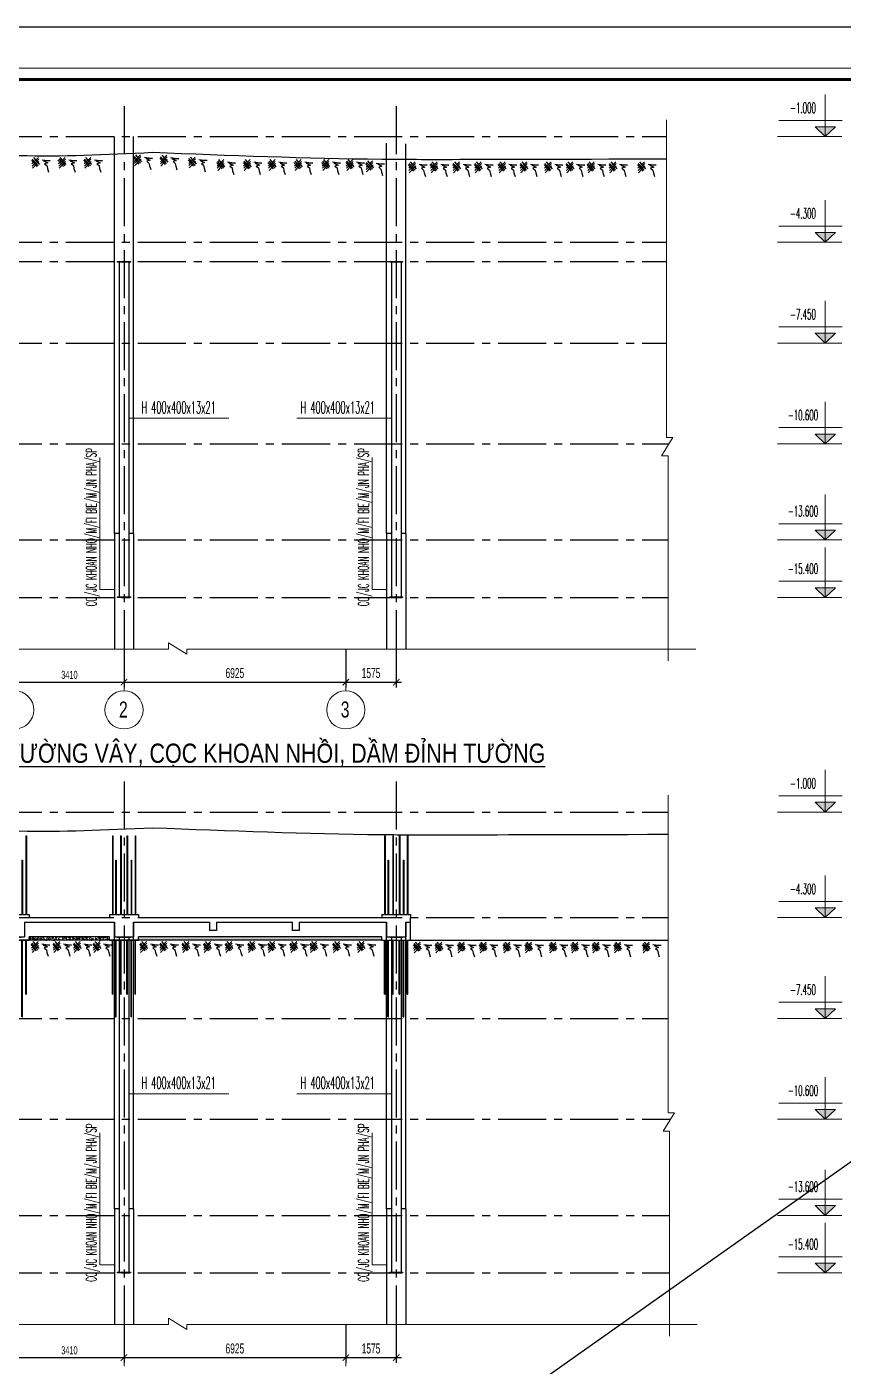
# Model space of a CAD drawing. Extents: x 71 to 1774126, y -14 to 415800.
# Drawn here: x 1698187 to 1723678, y 227098 to 268943 of the extents above; entities that cross this region are included whole.
import ezdxf
from ezdxf.enums import TextEntityAlignment as Align

# ---------------------------------------------------------------- set-up
doc = ezdxf.new("R2010")
doc.units = 0
doc.header["$LTSCALE"] = 1000
doc.header["$MEASUREMENT"] = 0
doc.header["$PDMODE"] = 3
doc.linetypes.add('CENTER2', pattern=[1.125, 0.75, -0.125, 0.125, -0.125])
doc.linetypes.add('HIDDEN', pattern=[0.375, 0.25, -0.125])
doc.layers.get('0').update_dxf_attribs({"linetype": 'CONTINUOUS'})
doc.layers.get('Defpoints').update_dxf_attribs({"linetype": 'CONTINUOUS'})
for name, color, linetype in [('BORDER', 3, 'CONTINUOUS'), ('CDC.01.AXIS', 160, 'CENTER2'), ('CDC.02.DIM', 1, 'CONTINUOUS'), ('CDC.03.BORDER', 3, 'CONTINUOUS'), ('CDC.04.HIDDEN', 8, 'HIDDEN'), ('CDC.05.STEEL', 4, 'CONTINUOUS'), ('CDC.06.TEXT', 2, 'CONTINUOUS'), ('CDC.10.HATCH', 9, 'CONTINUOUS'), ('CDC.16.BIGTEXT', 6, 'CONTINUOUS'), ('COT', 21, 'CONTINUOUS'), ('DAT', 115, 'CONTINUOUS')]:
    doc.layers.add(name, color=color, linetype=linetype)
for name, color, linetype, lineweight in [('CDC-KHUNGTEN', 7, 'CONTINUOUS', 20), ('KCS_CHI', 1, 'CONTINUOUS', 15), ('S19_ACE_Thanh_chong', 9, 'CONTINUOUS', 18)]:
    doc.layers.add(name, color=color, linetype=linetype, lineweight=lineweight)
doc.layers.add('KCS_Plotter', color=11, linetype='CONTINUOUS', plot=False)
doc.styles.add('ARIAL', font='arial.ttf', dxfattribs={"width": 0.6})
doc.styles.add('ROMANS', font='vnsimplexh.shx', dxfattribs={"width": 0.55, "bigfont": 'vns.shx'})
doc.dimstyles.new('100', dxfattribs={"dimscale": 100, "dimtxt": 2.5, "dimasz": 1, "dimexe": 1, "dimexo": 0, "dimgap": 1, "dimtad": 1, "dimdec": 0, "dimdsep": 46, "dimtxsty": 'ARIAL', "dimblk": 'ARCHTICK', "dimcen": 1, "dimdle": 1, "dimclrd": 1, "dimclre": 1, "dimclrt": 2, "dimadec": 0, "dimazin": 0, "dimtfac": 0.00072, "dimtdec": 0, "dimtix": 1, "dimtmove": 2, "dimatfit": 3, "dimldrblk": 'ARCHTICK', "dimfxl": 1, "dimtolj": 1, "dimarcsym": 0})
doc.dimstyles.new('D100', dxfattribs={"dimscale": 125, "dimtxt": 2.5, "dimasz": 1.6, "dimexe": 1.3, "dimexo": 0, "dimgap": 1, "dimtad": 1, "dimdec": 0, "dimdsep": 46, "dimtxsty": 'ARIAL', "dimblk": 'ARCHTICK', "dimcen": 1, "dimdle": 1.3, "dimclrd": 1, "dimclre": 1, "dimclrt": 2, "dimadec": 0, "dimazin": 0, "dimtfac": 0.00072, "dimtdec": 0, "dimtix": 1, "dimtmove": 2, "dimatfit": 3, "dimldrblk": 'ARCHTICK', "dimfxl": 1, "dimtolj": 1, "dimarcsym": 0})
pattern_1 = [(50, (-40193.71, -77685.5), (143.4520365, -12.550427), [15, -165]), (355, (-40193.7, -77685.5), (-27.750267, 150.438427), [12, -132]), (100.4514, (-40181.75, -77686.55), (115.701876, 137.887908), [12.748038, -140.228422]), (46.1842, (-40193.7, -77645.5), (213.44821, -33.103803), [22.5, -247.5]), (96.6356, (-40175.92, -77648.26), (186.93254, 194.823574), [19.122058, -210.3426]), (351.1842, (-40193.7, -77645.5), (186.93239, 194.82372), [18, -198]), (21, (-40173.71, -77655.5), (119.3814104, -80.523778), [15, -165]), (326, (-40173.7, -77655.5), (48.663066, 145.030009), [12, -132]), (71.4514, (-40163.76, -77662.21), (168.044526, 64.506099), [12.748038, -140.228422]), (37.5, (-40193.706, -77685.5), (2.431971, 66.5787708), [0, -130.4, 0, -134, 0, -132.5]), (7.5, (-40193.706, -77685.5), (52.6139075, 78.8823424), [0, -76.4, 0, -127.4, 0, -50.5]), (327.5, (-40238.306, -77685.5), (106.7644872, -4.5109743), [0, -50, 0, -156, 0, -207]), (317.5, (-40258.31, -77685.5), (116.637234, 20.0209965), [0, -65, 0, -103.6, 0, -147])]

# ---------------------------------------------------------------- blocks, each defined once
blk = doc.blocks.new('nendat')
at = {"layer": 'CDC.10.HATCH'}
for p, q in [((-5, -243), (163, -445)), ((12, -360), (217, -155)), ((18, -425), (226, -209)), ((21, -206), (209, -420)), ((29, -497), (229, -280)), ((58, -155), (246, -377)), ((332, -228), (585, -266)), ((375, -266), (509, -324)), ((585, -266), (375, -266)), ((509, -324), (407, -356)), ((407, -356), (477, -414)), ((477, -414), (495, -504)), ((495, -504), (530, -615))]:
    blk.add_line(p, q, dxfattribs=at)
at = {"layer": 'S19_ACE_Thanh_chong'}
blk.add_line((141, -290), (141, -280), dxfattribs=at)
blk = doc.blocks.new('_ARCHTICK')
at = {"color": 0, "linetype": 'ByBlock', "const_width": 0.15}
blk.add_lwpolyline([(-0.5, -0.5), (0.5, 0.5)], dxfattribs=at)
blk = doc.blocks.new('*D356')
at = {"layer": 'CDC.02.DIM', "color": 1, "lineweight": -2, "ltscale": 2000, "transparency": 16777216}
for p, q in [((1708147, 249502), (1708147, 248304)), ((1709722, 249502), (1709722, 248304)), ((1707984, 248467), (1709884, 248467))]:
    blk.add_line(p, q, dxfattribs=at)
at = {"layer": 'Defpoints', "color": 0, "ltscale": 2000, "transparency": 16777216}
for p in [(1708147, 249502), (1709722, 249502), (1709722, 248467)]:
    blk.add_point(p, dxfattribs=at)
at = {"layer": 'CDC.02.DIM', "color": 1, "lineweight": -2, "ltscale": 2000, "transparency": 16777216, "xscale": 200, "yscale": 200, "zscale": 200, "rotation": 180}
blk.add_blockref('_ARCHTICK', (1708147, 248467), dxfattribs=at)
at = {"layer": 'CDC.02.DIM', "color": 1, "lineweight": -2, "ltscale": 2000, "transparency": 16777216, "xscale": 200, "yscale": 200, "zscale": 200}
blk.add_blockref('_ARCHTICK', (1709722, 248467), dxfattribs=at)
at = {"layer": 'CDC.02.DIM', "color": 2, "ltscale": 2000, "transparency": 16777216, "insert": (1708934, 248751), "char_height": 312.5, "attachment_point": 5, "style": 'ARIAL'}
blk.add_mtext('\\A1;1575', dxfattribs=at)
blk = doc.blocks.new('*D358')
at = {"layer": 'CDC.02.DIM', "color": 1, "lineweight": -2, "transparency": 16777216}
for p, q in [((1697812, 249502), (1697812, 248367)), ((1701222, 249502), (1701222, 248367)), ((1697712, 248467), (1701322, 248467))]:
    blk.add_line(p, q, dxfattribs=at)
at = {"layer": 'Defpoints', "color": 0, "transparency": 16777216}
for p in [(1697812, 249502), (1701222, 249502), (1701222, 248467)]:
    blk.add_point(p, dxfattribs=at)
at = {"layer": 'CDC.02.DIM', "color": 1, "lineweight": -2, "transparency": 16777216, "xscale": 100, "yscale": 100, "zscale": 100, "rotation": 180}
blk.add_blockref('_ARCHTICK', (1697812, 248467), dxfattribs=at)
at = {"layer": 'CDC.02.DIM', "color": 1, "lineweight": -2, "transparency": 16777216, "xscale": 100, "yscale": 100, "zscale": 100}
blk.add_blockref('_ARCHTICK', (1701222, 248467), dxfattribs=at)
at = {"layer": 'CDC.02.DIM', "color": 2, "transparency": 16777216, "insert": (1699517, 248695), "char_height": 250, "attachment_point": 5, "style": 'ARIAL'}
blk.add_mtext('\\A1;3410', dxfattribs=at)
blk = doc.blocks.new('*D359')
at = {"layer": 'CDC.02.DIM', "color": 1, "lineweight": -2, "ltscale": 2000, "transparency": 16777216}
for p, q in [((1701222, 249502), (1701222, 248304)), ((1708147, 249502), (1708147, 248304)), ((1701059, 248467), (1708309, 248467))]:
    blk.add_line(p, q, dxfattribs=at)
at = {"layer": 'Defpoints', "color": 0, "ltscale": 2000, "transparency": 16777216}
for p in [(1701222, 249502), (1708147, 249502), (1708147, 248467)]:
    blk.add_point(p, dxfattribs=at)
at = {"layer": 'CDC.02.DIM', "color": 1, "lineweight": -2, "ltscale": 2000, "transparency": 16777216, "xscale": 200, "yscale": 200, "zscale": 200, "rotation": 180}
blk.add_blockref('_ARCHTICK', (1701222, 248467), dxfattribs=at)
at = {"layer": 'CDC.02.DIM', "color": 1, "lineweight": -2, "ltscale": 2000, "transparency": 16777216, "xscale": 200, "yscale": 200, "zscale": 200}
blk.add_blockref('_ARCHTICK', (1708147, 248467), dxfattribs=at)
at = {"layer": 'CDC.02.DIM', "color": 2, "ltscale": 2000, "transparency": 16777216, "insert": (1704684, 248751), "char_height": 312.5, "attachment_point": 5, "style": 'ARIAL'}
blk.add_mtext('\\A1;6925', dxfattribs=at)
blk = doc.blocks.new('*D361')
at = {"layer": 'CDC.02.DIM', "color": 1, "lineweight": -2, "ltscale": 2000, "transparency": 16777216}
for p, q in [((1708147, 228400), (1708147, 227203)), ((1709722, 228400), (1709722, 227203)), ((1707984, 227366), (1709884, 227366))]:
    blk.add_line(p, q, dxfattribs=at)
at = {"layer": 'Defpoints', "color": 0, "ltscale": 2000, "transparency": 16777216}
for p in [(1708147, 228400), (1709722, 228400), (1709722, 227366)]:
    blk.add_point(p, dxfattribs=at)
at = {"layer": 'CDC.02.DIM', "color": 1, "lineweight": -2, "ltscale": 2000, "transparency": 16777216, "xscale": 200, "yscale": 200, "zscale": 200, "rotation": 180}
blk.add_blockref('_ARCHTICK', (1708147, 227366), dxfattribs=at)
at = {"layer": 'CDC.02.DIM', "color": 1, "lineweight": -2, "ltscale": 2000, "transparency": 16777216, "xscale": 200, "yscale": 200, "zscale": 200}
blk.add_blockref('_ARCHTICK', (1709722, 227366), dxfattribs=at)
at = {"layer": 'CDC.02.DIM', "color": 2, "ltscale": 2000, "transparency": 16777216, "insert": (1708934, 227650), "char_height": 312.5, "attachment_point": 5, "style": 'ARIAL'}
blk.add_mtext('\\A1;1575', dxfattribs=at)
blk = doc.blocks.new('*D367')
at = {"layer": 'CDC.02.DIM', "color": 1, "lineweight": -2, "transparency": 16777216}
for p, q in [((1697812, 228400), (1697812, 227266)), ((1701222, 228400), (1701222, 227266)), ((1697712, 227366), (1701322, 227366))]:
    blk.add_line(p, q, dxfattribs=at)
at = {"layer": 'Defpoints', "color": 0, "transparency": 16777216}
for p in [(1697812, 228400), (1701222, 228400), (1701222, 227366)]:
    blk.add_point(p, dxfattribs=at)
at = {"layer": 'CDC.02.DIM', "color": 1, "lineweight": -2, "transparency": 16777216, "xscale": 100, "yscale": 100, "zscale": 100, "rotation": 180}
blk.add_blockref('_ARCHTICK', (1697812, 227366), dxfattribs=at)
at = {"layer": 'CDC.02.DIM', "color": 1, "lineweight": -2, "transparency": 16777216, "xscale": 100, "yscale": 100, "zscale": 100}
blk.add_blockref('_ARCHTICK', (1701222, 227366), dxfattribs=at)
at = {"layer": 'CDC.02.DIM', "color": 2, "transparency": 16777216, "insert": (1699517, 227593), "char_height": 250, "attachment_point": 5, "style": 'ARIAL'}
blk.add_mtext('\\A1;3410', dxfattribs=at)
blk = doc.blocks.new('*D368')
at = {"layer": 'CDC.02.DIM', "color": 1, "lineweight": -2, "ltscale": 2000, "transparency": 16777216}
for p, q in [((1701222, 228400), (1701222, 227203)), ((1708147, 228400), (1708147, 227203)), ((1701059, 227366), (1708309, 227366))]:
    blk.add_line(p, q, dxfattribs=at)
at = {"layer": 'Defpoints', "color": 0, "ltscale": 2000, "transparency": 16777216}
for p in [(1701222, 228400), (1708147, 228400), (1708147, 227366)]:
    blk.add_point(p, dxfattribs=at)
at = {"layer": 'CDC.02.DIM', "color": 1, "lineweight": -2, "ltscale": 2000, "transparency": 16777216, "xscale": 200, "yscale": 200, "zscale": 200, "rotation": 180}
blk.add_blockref('_ARCHTICK', (1701222, 227366), dxfattribs=at)
at = {"layer": 'CDC.02.DIM', "color": 1, "lineweight": -2, "ltscale": 2000, "transparency": 16777216, "xscale": 200, "yscale": 200, "zscale": 200}
blk.add_blockref('_ARCHTICK', (1708147, 227366), dxfattribs=at)
at = {"layer": 'CDC.02.DIM', "color": 2, "ltscale": 2000, "transparency": 16777216, "insert": (1704684, 227650), "char_height": 312.5, "attachment_point": 5, "style": 'ARIAL'}
blk.add_mtext('\\A1;6925', dxfattribs=at)
blk = doc.blocks.new('111')
at = {"layer": 'BORDER'}
for p, q in [((1737555, 318896), (1737555, 318796)), ((1737555, 318896), (1737643, 318896)), ((1737661, 318896), (1737744, 318896)), ((1737761, 318896), (1737897, 318896)), ((1737914, 318896), (1738005, 318896)), ((1738005, 318896), (1738096, 318896)), ((1738113, 318896), (1738224, 318896)), ((1738242, 318896), (1738350, 318896)), ((1738368, 318896), (1738455, 318896)), ((1738455, 318896), (1738455, 318796)), ((1737555, 318096), (1737555, 318196)), ((1737555, 318096), (1737643, 318096)), ((1737661, 318096), (1737744, 318096)), ((1737705, 318196), (1738305, 318196)), ((1737761, 318096), (1737897, 318096)), ((1737914, 318096), (1738005, 318096)), ((1738005, 318096), (1738096, 318096)), ((1738113, 318096), (1738224, 318096)), ((1738242, 318096), (1738350, 318096)), ((1738368, 318096), (1738455, 318096)), ((1738455, 318096), (1738455, 318196))]:
    blk.add_line(p, q, dxfattribs=at)
at = {"layer": 'CDC.04.HIDDEN', "ltscale": 2000}
for p, q in [((1737705, 318656), (1737705, 318196)), ((1738305, 318656), (1738305, 318196))]:
    blk.add_line(p, q, dxfattribs=at)
at = {"layer": 'CDC.05.STEEL', "color": 4}
for p, q in [((1737643, 321357), (1737643, 318896)), ((1737643, 321357), (1737661, 321357)), ((1737661, 321357), (1737661, 318896)), ((1737897, 321357), (1737897, 318896)), ((1737897, 321357), (1737914, 321357)), ((1737914, 321357), (1737914, 318896)), ((1738096, 321357), (1738096, 318896)), ((1738096, 321357), (1738113, 321357)), ((1738113, 321357), (1738113, 318896)), ((1738350, 321357), (1738350, 318896)), ((1738350, 321357), (1738368, 321357)), ((1738368, 321357), (1738368, 318896)), ((1737744, 320595), (1737744, 318896)), ((1737744, 320595), (1737761, 320595)), ((1737761, 320595), (1737761, 318896)), ((1738224, 320595), (1738224, 318896)), ((1738224, 320595), (1738242, 320595)), ((1738242, 320595), (1738242, 318896)), ((1737643, 316403), (1737643, 318096)), ((1737661, 316403), (1737661, 318096)), ((1737744, 315703), (1737744, 318096)), ((1737761, 315703), (1737761, 318096)), ((1737897, 316403), (1737897, 318096)), ((1737914, 316403), (1737914, 318096)), ((1738096, 316403), (1738096, 318096)), ((1738113, 316403), (1738113, 318096)), ((1738224, 315703), (1738224, 318096)), ((1738242, 315703), (1738242, 318096)), ((1738350, 316403), (1738350, 318096)), ((1738368, 316403), (1738368, 318096)), ((1737643, 316403), (1737661, 316403)), ((1737897, 316403), (1737914, 316403)), ((1738096, 316403), (1738113, 316403)), ((1738350, 316403), (1738368, 316403)), ((1737744, 315703), (1737761, 315703)), ((1738224, 315703), (1738242, 315703))]:
    blk.add_line(p, q, dxfattribs=at)
at = {"layer": 'COT', "color": 4}
blk.add_lwpolyline([(1737805, 318196), (1738205, 318196), (1738205, 318176), (1737805, 318176)], close=True, dxfattribs=at)
blk.add_lwpolyline([(1737805, 318196), (1738205, 318196), (1738205, 318176), (1737805, 318176)], close=True, dxfattribs=at)
blk = doc.blocks.new('KHUNG TEN')
at = {"layer": 'CDC-KHUNGTEN', "color": 8}
blk.add_lwpolyline([(75096, 1100), (83000, 1100), (83000, 58300), (3000, 58300), (3000, 1100), (75096, 1100)], dxfattribs=at)
at = {"layer": 'CDC-KHUNGTEN', "color": 255, "lineweight": 60}
blk.add_lwpolyline([(74900, 1400), (74900, 58000), (3300, 58000), (3300, 1400), (74900, 1400)], close=True, dxfattribs=at)
at = {"layer": 'Defpoints', "color": 1, "ltscale": 0.2}
blk.add_lwpolyline([(0, 0), (0, 59400), (84100, 59400), (84100, 0), (0, 0)], close=True, dxfattribs=at)

msp = doc.modelspace()

# ---------------------------------------------------------------- hatches: boundary and pattern name
at = {"layer": 'CDC.10.HATCH'}
h = msp.add_hatch(dxfattribs=at)
h.set_pattern_fill('AR-CONC', color=256, scale=20, style=0)
h.set_pattern_definition(pattern_1)
h.paths.add_polyline_path([(1700771.7, 240511), (1698261.7, 240511), (1698261.7, 240411), (1700771.7, 240411)])
h = msp.add_hatch(dxfattribs=at)
h.set_pattern_fill('AR-CONC', color=256, scale=20, style=0)
h.set_pattern_definition(pattern_1)
h.paths.add_polyline_path([(1709271.7, 240511), (1701671.7, 240511), (1701671.7, 240411), (1709271.7, 240411)])
at = {"layer": 'KCS_CHI'}
h = msp.add_hatch(color=256, dxfattribs=at)
h.paths.add_polyline_path([(1723433.5, 265818.7), (1723116.4, 265818.7), (1723116.4, 265512.1)])
h.paths.add_polyline_path([(1723116.4, 265818.7), (1722799.2, 265818.7), (1723116.4, 265512.1)])
h = msp.add_hatch(color=256, dxfattribs=at)
h.paths.add_polyline_path([(1723433.5, 262518.7), (1723116.4, 262518.7), (1723116.4, 262212.1)])
h.paths.add_polyline_path([(1723116.4, 262518.7), (1722799.2, 262518.7), (1723116.4, 262212.1)])
h = msp.add_hatch(color=256, dxfattribs=at)
h.paths.add_polyline_path([(1723433.5, 259368.7), (1723116.4, 259368.7), (1723116.4, 259062.1)])
h.paths.add_polyline_path([(1723116.4, 259368.7), (1722799.2, 259368.7), (1723116.4, 259062.1)])
h = msp.add_hatch(color=256, dxfattribs=at)
h.paths.add_polyline_path([(1723433.5, 256218.7), (1723116.4, 256218.7), (1723116.4, 255912.1)])
h.paths.add_polyline_path([(1723116.4, 256218.7), (1722799.2, 256218.7), (1723116.4, 255912.1)])
h = msp.add_hatch(color=256, dxfattribs=at)
h.paths.add_polyline_path([(1723433.5, 253218.7), (1723116.4, 253218.7), (1723116.4, 252912.1)])
h.paths.add_polyline_path([(1723116.4, 253218.7), (1722799.2, 253218.7), (1723116.4, 252912.1)])
h = msp.add_hatch(color=256, dxfattribs=at)
h.paths.add_polyline_path([(1723433.5, 251418.7), (1723116.4, 251418.7), (1723116.4, 251112.1)])
h.paths.add_polyline_path([(1723116.4, 251418.7), (1722799.2, 251418.7), (1723116.4, 251112.1)])
h = msp.add_hatch(color=256, dxfattribs=at)
h.paths.add_polyline_path([(1723433.5, 244717.6), (1723116.4, 244717.6), (1723116.4, 244411)])
h.paths.add_polyline_path([(1723116.4, 244717.6), (1722799.2, 244717.6), (1723116.4, 244411)])
h = msp.add_hatch(color=256, dxfattribs=at)
h.paths.add_polyline_path([(1723433.5, 241417.6), (1723116.4, 241417.6), (1723116.4, 241111)])
h.paths.add_polyline_path([(1723116.4, 241417.6), (1722799.2, 241417.6), (1723116.4, 241111)])
h = msp.add_hatch(color=256, dxfattribs=at)
h.paths.add_polyline_path([(1723433.5, 238267.6), (1723116.4, 238267.6), (1723116.4, 237961)])
h.paths.add_polyline_path([(1723116.4, 238267.6), (1722799.2, 238267.6), (1723116.4, 237961)])
h = msp.add_hatch(color=256, dxfattribs=at)
h.paths.add_polyline_path([(1723433.5, 235117.6), (1723116.4, 235117.6), (1723116.4, 234811)])
h.paths.add_polyline_path([(1723116.4, 235117.6), (1722799.2, 235117.6), (1723116.4, 234811)])
h = msp.add_hatch(color=256, dxfattribs=at)
h.paths.add_polyline_path([(1723433.5, 232117.6), (1723116.4, 232117.6), (1723116.4, 231811)])
h.paths.add_polyline_path([(1723116.4, 232117.6), (1722799.2, 232117.6), (1723116.4, 231811)])
h = msp.add_hatch(color=256, dxfattribs=at)
h.paths.add_polyline_path([(1723433.5, 230317.6), (1723116.4, 230317.6), (1723116.4, 230011)])
h.paths.add_polyline_path([(1723116.4, 230317.6), (1722799.2, 230317.6), (1723116.4, 230011)])

# ---------------------------------------------------------------- linework, layer by layer
at = {"layer": 'CDC.01.AXIS', "ltscale": 2}
for p, q in [((1701221.7, 266468.1), (1701221.7, 249501.6)), ((1709721.7, 266468.1), (1709721.7, 249501.6)), ((1688154, 265512.1), (1718162.9, 265512.1)), ((1688154, 262212.1), (1718162.9, 262212.1)), ((1688154, 261612.1), (1718162.9, 261612.1)), ((1688154, 259062.1), (1718162.9, 259062.1)), ((1688154, 255912.1), (1718238.3, 255912.1)), ((1688154, 252912.1), (1718208.7, 252912.1)), ((1688154, 251112.1), (1718208.7, 251112.1)), ((1701221.7, 245367), (1701221.7, 228400.4)), ((1709721.7, 245367), (1709721.7, 228400.4)), ((1688154, 244411), (1718208.7, 244411)), ((1688154, 241111), (1718208.7, 241111)), ((1688154, 237961), (1718208.7, 237961)), ((1688154, 234811), (1718284.1, 234811)), ((1688154, 231811), (1718254.4, 231811)), ((1688154, 230011), (1718254.4, 230011))]:
    msp.add_line(p, q, dxfattribs=at)
at = {"layer": 'CDC.03.BORDER'}
for p, q in [((1700921.7, 253112.1), (1700921.7, 249501.6)), ((1701071.7, 253112.1), (1700921.7, 253112.1)), ((1701521.7, 253112.1), (1701371.7, 253112.1)), ((1701521.7, 253112.1), (1701521.7, 249501.6)), ((1709421.7, 253112.1), (1709421.7, 249501.6)), ((1709571.7, 253112.1), (1709421.7, 253112.1)), ((1710021.7, 253112.1), (1709871.7, 253112.1)), ((1710021.7, 253112.1), (1710021.7, 249501.6)), ((1698261.7, 241111), (1700771.7, 241111)), ((1701671.7, 241111), (1709271.7, 241111)), ((1710171.7, 240511), (1710171.7, 241111)), ((1709271.7, 240411), (1690611.7, 240411)), ((1700771.7, 240511), (1698261.7, 240511)), ((1709271.7, 240511), (1701671.7, 240511)), ((1710171.7, 240411), (1718208.7, 240411)), ((1700921.7, 232011), (1700921.7, 228400.4)), ((1701071.7, 232011), (1700921.7, 232011)), ((1701521.7, 232011), (1701371.7, 232011)), ((1701521.7, 232011), (1701521.7, 228400.4)), ((1709421.7, 232011), (1709421.7, 228400.4)), ((1709571.7, 232011), (1709421.7, 232011)), ((1710021.7, 232011), (1709871.7, 232011)), ((1710021.7, 232011), (1710021.7, 228400.4))]:
    msp.add_line(p, q, dxfattribs=at)
at = {"layer": 'CDC.04.HIDDEN', "ltscale": 1000}
for p, q in [((1700921.7, 253112.1), (1700921.7, 265512.1)), ((1701521.7, 253112.1), (1701521.7, 265512.1)), ((1709421.7, 253112.1), (1709421.7, 265303.4)), ((1710021.7, 253112.1), (1710021.7, 265287.4)), ((1700921.7, 232011), (1700921.7, 240971)), ((1701521.7, 232011), (1701521.7, 240971)), ((1709421.7, 232011), (1709421.7, 240971)), ((1710021.7, 232011), (1710021.7, 240971)), ((1710021.7, 240971), (1710171.7, 240971))]:
    msp.add_line(p, q, dxfattribs=at)
at = {"layer": 'CDC.04.HIDDEN', "ltscale": 2000}
for p, q in [((1698111.7, 240971), (1700921.7, 240971)), ((1701521.7, 240971), (1703887.6, 240971)), ((1703887.6, 240971), (1703887.6, 240711)), ((1704107.6, 240711), (1703887.6, 240711)), ((1704107.6, 240971), (1704107.6, 240711)), ((1704107.6, 240971), (1706473.4, 240971)), ((1706473.4, 240971), (1706473.4, 240711)), ((1706693.4, 240711), (1706473.4, 240711)), ((1706693.4, 240971), (1706693.4, 240711)), ((1706693.4, 240971), (1709421.7, 240971))]:
    msp.add_line(p, q, dxfattribs=at)
at = {"layer": 'CDC.05.STEEL', "color": 4}
for p, q in [((1701071.7, 261592.1), (1701071.7, 251132.2)), ((1701371.7, 261592.1), (1701371.7, 251132.2)), ((1709571.7, 261592.1), (1709571.7, 251132.2)), ((1709871.7, 261592.1), (1709871.7, 251132.2)), ((1701071.7, 240490.9), (1701071.7, 230031.1)), ((1701371.7, 240490.9), (1701371.7, 230031.1)), ((1709571.7, 240490.9), (1709571.7, 230031.1)), ((1709871.7, 240490.9), (1709871.7, 230031.1))]:
    msp.add_line(p, q, dxfattribs=at)
for points in [[(1701021.7, 261612.1), (1701421.7, 261612.1), (1701421.7, 261592.1), (1701021.7, 261592.1)], [(1709521.7, 261612.1), (1709921.7, 261612.1), (1709921.7, 261592.1), (1709521.7, 261592.1)], [(1701021.7, 251132.2), (1701421.7, 251132.2), (1701421.7, 251112.1), (1701021.7, 251112.1)], [(1709521.7, 251132.2), (1709921.7, 251132.2), (1709921.7, 251112.1), (1709521.7, 251112.1)], [(1701021.7, 240511), (1701421.7, 240511), (1701421.7, 240490.9), (1701021.7, 240490.9)], [(1709521.7, 240511), (1709921.7, 240511), (1709921.7, 240490.9), (1709521.7, 240490.9)], [(1701021.7, 230031.1), (1701421.7, 230031.1), (1701421.7, 230011), (1701021.7, 230011)], [(1709521.7, 230031.1), (1709921.7, 230031.1), (1709921.7, 230011), (1709521.7, 230011)]]:
    msp.add_lwpolyline(points, close=True, dxfattribs=at)
at = {"layer": 'DAT'}
for points, knots in [([(1690611.7, 265012.1), (1691171.4, 265075.9), (1693864.1, 265302.1), (1697569.9, 264792), (1700615.4, 264956.9), (1702123.7, 265021.9)], [0, 0, 0, 0, 2284.0961203, 8096.535043, 12622.5932074, 12622.5932074, 12622.5932074, 12622.5932074]), ([(1702123.7, 265021.9), (1704507.4, 264928.5), (1707851.1, 264797.4), (1711195.1, 264798.2), (1718162.9, 264818.3)], [0, 0, 0, 0, 7154.2638214, 10035.9237951, 10035.9237951, 10035.9237951, 10035.9237951]), ([(1690611.7, 243911), (1691171.4, 243974.8), (1693864.1, 244200.9), (1697569.9, 243690.8), (1700615.4, 243855.7), (1702123.7, 243920.8)], [0, 0, 0, 0, 2284.0961203, 8096.535043, 12622.5932074, 12622.5932074, 12622.5932074, 12622.5932074]), ([(1702123.7, 243920.8), (1704507.4, 243827.3), (1707851.1, 243696.3), (1711195.1, 243697.1), (1718208.7, 243717.1)], [0, 0, 0, 0, 7154.2638214, 10035.9237951, 10035.9237951, 10035.9237951, 10035.9237951])]:
    msp.add_open_spline(points, degree=3, knots=knots, dxfattribs=at)
at = {"layer": 'KCS_CHI'}
for p, q in [((1723116.4, 265512.1), (1723116.4, 266829.4)), ((1723642.1, 266019), (1721671.2, 266019)), ((1723116.4, 265512.1), (1722799.2, 265818.7)), ((1722799.2, 265818.7), (1723116.4, 265818.7)), ((1723116.4, 265512.1), (1723433.5, 265818.7)), ((1723433.5, 265818.7), (1723116.4, 265818.7)), ((1723639.7, 265512.1), (1721626.2, 265512.1)), ((1723116.4, 262212.1), (1723116.4, 263529.4)), ((1723642.1, 262719), (1721671.2, 262719)), ((1723116.4, 262212.1), (1722799.2, 262518.7)), ((1722799.2, 262518.7), (1723116.4, 262518.7)), ((1723116.4, 262212.1), (1723433.5, 262518.7)), ((1723433.5, 262518.7), (1723116.4, 262518.7)), ((1723639.7, 262212.1), (1721626.2, 262212.1)), ((1723116.4, 259062.1), (1723116.4, 260379.4)), ((1723642.1, 259569), (1721671.2, 259569)), ((1723639.7, 259062.1), (1721626.2, 259062.1)), ((1723116.4, 259062.1), (1722799.2, 259368.7)), ((1722799.2, 259368.7), (1723116.4, 259368.7)), ((1723116.4, 259062.1), (1723433.5, 259368.7)), ((1723433.5, 259368.7), (1723116.4, 259368.7)), ((1723116.4, 255912.1), (1723116.4, 257229.4)), ((1701371.7, 256712.1), (1704491.6, 256712.1)), ((1709571.7, 256712.1), (1706615.4, 256712.1)), ((1723642.1, 256419), (1721671.2, 256419)), ((1723116.4, 255912.1), (1722799.2, 256218.7)), ((1722799.2, 256218.7), (1723116.4, 256218.7)), ((1723116.4, 255912.1), (1723433.5, 256218.7)), ((1723433.5, 256218.7), (1723116.4, 256218.7)), ((1723639.7, 255912.1), (1721626.2, 255912.1)), ((1723116.4, 252912.1), (1723116.4, 254329.4)), ((1723642.1, 253419), (1721671.2, 253419)), ((1723116.4, 252912.1), (1722799.2, 253218.7)), ((1722799.2, 253218.7), (1723116.4, 253218.7)), ((1723116.4, 252912.1), (1723433.5, 253218.7)), ((1723433.5, 253218.7), (1723116.4, 253218.7)), ((1723639.7, 252912.1), (1721626.2, 252912.1)), ((1723116.4, 251112.1), (1723116.4, 252679.4)), ((1723642.1, 251619), (1721671.2, 251619)), ((1723639.7, 251112.1), (1721626.2, 251112.1)), ((1723116.4, 251112.1), (1722799.2, 251418.7)), ((1722799.2, 251418.7), (1723116.4, 251418.7)), ((1723116.4, 251112.1), (1723433.5, 251418.7)), ((1723433.5, 251418.7), (1723116.4, 251418.7)), ((1701221.7, 248466.8), (1701221.7, 248198.8)), ((1708146.7, 248466.8), (1708146.7, 248198.8)), ((1723116.4, 244411), (1723116.4, 245728.3)), ((1723642.1, 244917.9), (1721671.2, 244917.9)), ((1723639.7, 244411), (1721626.2, 244411)), ((1723116.4, 244411), (1722799.2, 244717.6)), ((1722799.2, 244717.6), (1723116.4, 244717.6)), ((1723116.4, 244411), (1723433.5, 244717.6)), ((1723433.5, 244717.6), (1723116.4, 244717.6)), ((1723116.4, 241111), (1723116.4, 242428.3)), ((1723642.1, 241617.9), (1721671.2, 241617.9)), ((1723639.7, 241111), (1721626.2, 241111)), ((1723116.4, 241111), (1722799.2, 241417.6)), ((1722799.2, 241417.6), (1723116.4, 241417.6)), ((1723116.4, 241111), (1723433.5, 241417.6)), ((1723433.5, 241417.6), (1723116.4, 241417.6)), ((1723116.4, 237961), (1723116.4, 239278.3)), ((1723642.1, 238467.9), (1721671.2, 238467.9)), ((1723116.4, 237961), (1722799.2, 238267.6)), ((1722799.2, 238267.6), (1723116.4, 238267.6)), ((1723116.4, 237961), (1723433.5, 238267.6)), ((1723433.5, 238267.6), (1723116.4, 238267.6)), ((1723639.7, 237961), (1721626.2, 237961)), ((1723116.4, 234811), (1723116.4, 236128.3)), ((1701371.7, 235611), (1704491.6, 235611)), ((1709571.7, 235611), (1706615.4, 235611)), ((1723642.1, 235317.9), (1721671.2, 235317.9)), ((1723639.7, 234811), (1721626.2, 234811)), ((1723116.4, 234811), (1722799.2, 235117.6)), ((1722799.2, 235117.6), (1723116.4, 235117.6)), ((1723116.4, 234811), (1723433.5, 235117.6)), ((1723433.5, 235117.6), (1723116.4, 235117.6)), ((1723116.4, 231811), (1723116.4, 233228.3)), ((1723642.1, 232317.9), (1721671.2, 232317.9)), ((1723116.4, 231811), (1722799.2, 232117.6)), ((1722799.2, 232117.6), (1723116.4, 232117.6)), ((1723116.4, 231811), (1723433.5, 232117.6)), ((1723433.5, 232117.6), (1723116.4, 232117.6)), ((1723639.7, 231811), (1721626.2, 231811)), ((1723116.4, 230011), (1723116.4, 231578.3)), ((1723642.1, 230517.9), (1721671.2, 230517.9)), ((1723116.4, 230011), (1722799.2, 230317.6)), ((1722799.2, 230317.6), (1723116.4, 230317.6)), ((1723116.4, 230011), (1723433.5, 230317.6)), ((1723433.5, 230317.6), (1723116.4, 230317.6)), ((1723639.7, 230011), (1721626.2, 230011)), ((1701221.7, 227365.6), (1701221.7, 227097.6)), ((1708146.7, 227365.6), (1708146.7, 227097.6))]:
    msp.add_line(p, q, dxfattribs=at)
for points in [[(1718162.9, 266037.1), (1718162.9, 256114.1), (1718362.9, 256114.1), (1718008.7, 255539.6), (1718208.7, 255539.6), (1718208.7, 249138.1)], [(1700471.2, 255487.6), (1700471.2, 251362.9), (1700921.7, 251362.9)], [(1708971.2, 255487.6), (1708971.2, 251362.9), (1709421.7, 251362.9)], [(1719075.3, 249501.6), (1703185.4, 249501.6), (1703185.4, 249347.3), (1702610.9, 249701.6), (1702610.9, 249501.6), (1689233.2, 249501.6)], [(1718208.7, 244935.9), (1718208.7, 235013), (1718408.7, 235013), (1718054.4, 234438.4), (1718254.4, 234438.4), (1718254.4, 228037)], [(1700471.2, 234386.5), (1700471.2, 230261.7), (1700921.7, 230261.7)], [(1708971.2, 234386.5), (1708971.2, 230261.7), (1709421.7, 230261.7)], [(1719121.1, 228400.4), (1703185.4, 228400.4), (1703185.4, 228246.2), (1702610.9, 228600.4), (1702610.9, 228400.4), (1689233.2, 228400.4)]]:
    msp.add_lwpolyline(points, dxfattribs=at)
for centre in [(1697811.7, 247602.2), (1701221.7, 247602.2), (1708146.7, 247602.2)]:
    msp.add_circle(centre, 596.6, dxfattribs=at)
at = {"layer": 'KCS_Plotter'}
msp.add_line((1774125.6, 268942.8), (1675408.1, 199218.5), dxfattribs=at)

# ---------------------------------------------------------------- block references
at = {"layer": 'CDC.04.HIDDEN'}
for p in [(-40193.7, -77685.5), (-36783.7, -77685.5), (-28283.7, -77685.5)]:
    msp.add_blockref('111', p, dxfattribs=at)
at = {"layer": 'CDC.06.TEXT', "xscale": 1.173810693645805, "yscale": 1.173810693645805, "zscale": 1.173810693645805}
msp.add_blockref('KHUNG TEN', (1675408.1, 199218.5), dxfattribs=at)
at = {"layer": 'CDC.10.HATCH'}
for p in [(1701524.6, 265097.7), (1702344.8, 265088.1), (1698334.6, 265018.3), (1699164.6, 265018.5), (1699965.2, 265018.3), (1703229.8, 265029.8), (1704117.6, 264947.9), (1704943.4, 264947.9), (1705720.6, 264947.9), (1706534.3, 264947.9), (1707396.5, 264947.9), (1708149.4, 264947.9), (1708767.7, 264912.5), (1710101.2, 264881.6), (1710779.9, 264881.6), (1711480.5, 264881.6), (1712159.3, 264881.6), (1712903.2, 264881.6), (1713582, 264881.6), (1714343.4, 264881.6), (1715022.2, 264881.6), (1715682.2, 264881.6), (1716360.9, 264881.6), (1717255.2, 264881.6), (1698321, 240522.4), (1699001.8, 240522.4), (1699635.2, 240522.4), (1700251.5, 240522.4), (1701712.1, 240522.4), (1702333.6, 240522.4), (1703030.4, 240522.4), (1703700.8, 240522.4), (1704376.2, 240522.4), (1705082.6, 240522.4), (1705704.1, 240522.4), (1706397.6, 240522.4), (1707019.1, 240522.4), (1707735.2, 240522.4), (1708494.8, 240522.4), (1710251.2, 240505.2), (1710929.9, 240505.2), (1711630.5, 240505.2), (1712309.3, 240505.2), (1713053.2, 240505.2), (1713732, 240505.2), (1714493.4, 240505.2), (1715172.2, 240505.2), (1715832.2, 240505.2), (1716510.9, 240505.2), (1717405.2, 240505.2)]:
    msp.add_blockref('nendat', p, dxfattribs=at)

# ---------------------------------------------------------------- texts
at = {"layer": 'CDC.06.TEXT', "color": 2, "style": 'ROMANS', "width": 0.5}
for s, rotation, p in [('-1.000', 359.9978, (1722424, 266410.9)), ('-4.300', 359.9978, (1722424, 263110.9)), ('-7.450', 359.9978, (1722424, 259960.9)), ('-10.600', 359.9978, (1722424, 256810.9)), ('CO/JC KHOAN NHO/M/FI BIE/M/JN PHA/SP', 89.9978, (1700199.8, 253308.3)), ('CO/JC KHOAN NHO/M/FI BIE/M/JN PHA/SP', 89.9978, (1708699.8, 253308.3)), ('-13.600', 359.9978, (1722424, 253810.9)), ('-15.400', 359.9978, (1722424, 252010.9)), ('-1.000', 359.9978, (1722424, 245309.7)), ('-4.300', 359.9978, (1722424, 242009.7)), ('-7.450', 359.9978, (1722424, 238859.7)), ('-10.600', 359.9978, (1722424, 235709.7)), ('CO/JC KHOAN NHO/M/FI BIE/M/JN PHA/SP', 89.9978, (1700199.8, 232207.1)), ('CO/JC KHOAN NHO/M/FI BIE/M/JN PHA/SP', 89.9978, (1708699.8, 232207.1)), ('-13.600', 359.9978, (1722424, 232709.7)), ('-15.400', 359.9978, (1722424, 230909.7))]:
    msp.add_text(s, height=325, rotation=rotation, dxfattribs=at).set_placement(p, align=Align.MIDDLE_CENTER)
for p in [(1701765.6, 256865.2), (1706734.3, 256865.2), (1701765.6, 235764), (1706734.3, 235764)]:
    msp.add_text('H 400x400x13x21', height=375, dxfattribs=at).set_placement(p)
at = {"layer": 'CDC.16.BIGTEXT', "style": 'ARIAL', "width": 0.8}
msp.add_text('%%UGIAI ĐOẠN 1: THI CÔNG TƯỜNG VÂY, CỌC KHOAN NHỒI, DẦM ĐỈNH TƯỜNG', height=600, dxfattribs=at).set_placement((1702035.5, 246248.4), align=Align.MIDDLE_CENTER)
at = {"layer": 'CDC.16.BIGTEXT', "char_height": 500, "width": 464.64, "attachment_point": 2, "line_spacing_factor": 0.938532}
for s, insert in [('{\\fArial|b0|i0|c0|p34;\\W0.7;2}', (1701200.6, 247863.9)), ('{\\fArial|b0|i0|c0|p34;\\W0.7;3}', (1708125.6, 247863.9))]:
    msp.add_mtext(s, dxfattribs=dict(at, insert=insert))

# ---------------------------------------------------------------- dimensions: what is measured, and where the dimension line sits
at = {"layer": 'CDC.02.DIM'}
for base, p1, p2, picture, middle in [((1701221.7, 248466.8), (1697811.7, 249501.6), (1701221.7, 249501.6), '*D358', (1699516.7, 248694.5)), ((1701221.7, 227365.6), (1697811.7, 228400.4), (1701221.7, 228400.4), '*D367', (1699516.7, 227593.4))]:
    dim = msp.add_linear_dim(base=base, p1=p1, p2=p2, dimstyle='100', override={"dimarcsym": 1}, dxfattribs=at)
    dim.commit()
    dim.dimension.update_dxf_attribs({"geometry": picture, "text_midpoint": middle})
at = {"layer": 'CDC.02.DIM', "ltscale": 2000}
for base, p1, p2, picture, middle in [((1708146.7, 248466.8), (1701221.7, 249501.6), (1708146.7, 249501.6), '*D359', (1704684.2, 248751.3)), ((1709721.7, 248466.8), (1708146.7, 249501.6), (1709721.7, 249501.6), '*D356', (1708934.2, 248751.3)), ((1708146.7, 227365.6), (1701221.7, 228400.4), (1708146.7, 228400.4), '*D368', (1704684.2, 227650.2)), ((1709721.7, 227365.6), (1708146.7, 228400.4), (1709721.7, 228400.4), '*D361', (1708934.2, 227650.2))]:
    dim = msp.add_linear_dim(base=base, p1=p1, p2=p2, dimstyle='D100', dxfattribs=at)
    dim.commit()
    dim.dimension.update_dxf_attribs({"geometry": picture, "text_midpoint": middle})

doc.saveas('drawing.dxf')
